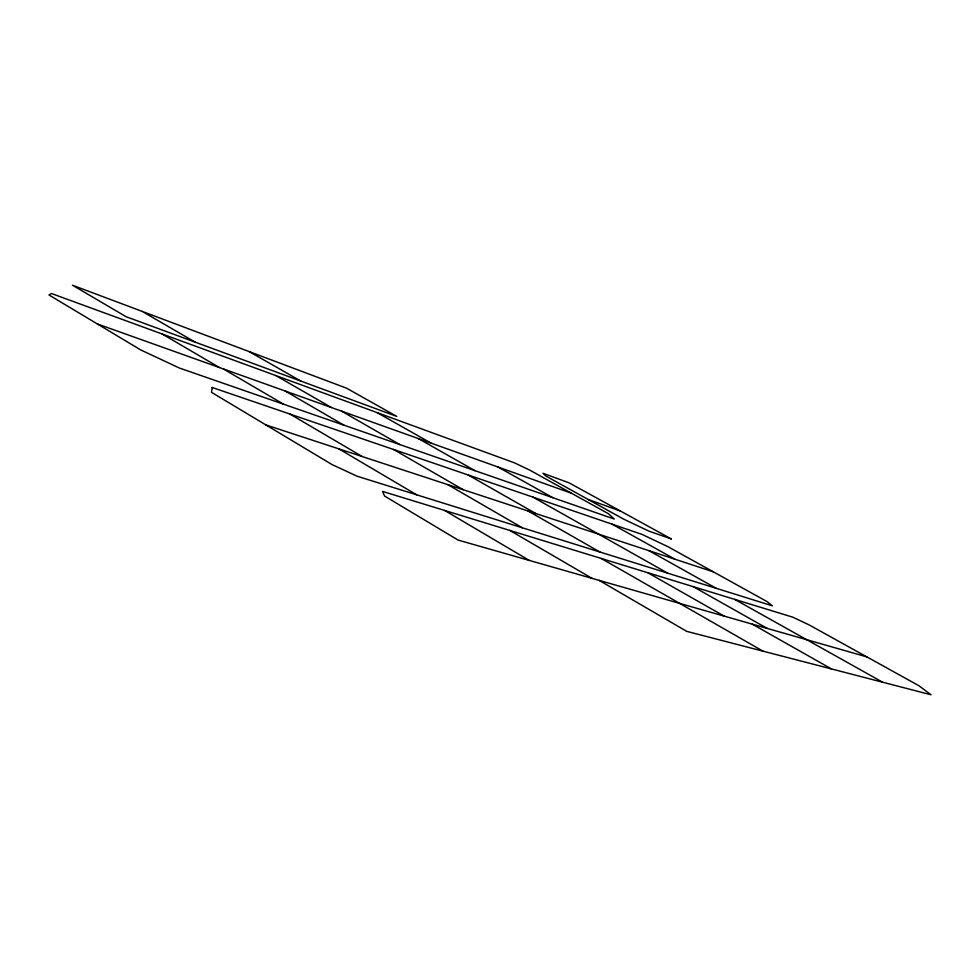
<?xml version="1.0" encoding="UTF-8"?>
<svg xmlns="http://www.w3.org/2000/svg" width="980" height="980" viewBox="0 0 980 980"><rect width="100%" height="100%" fill="white"/><g stroke="black" fill="none" stroke-linecap="round" stroke-linejoin="round"><path stroke-width="1.47" d="M866.859 656.894L458.064 540.066L384.589 496.052L382.531 491.409L792.82 617.192L809.113 624.897L918.946 685.743L931 694.771L686.711 631.353L599.135 580.38M265.923 424.94L713.293 571.806M97.338 323.939L571.524 493.271M588.355 499.567L620.426 511.021M275.748 375.536L51.389 293.498L49 294.98L140.679 349.909L179.45 368.051L614.252 519.033L608.409 513.704L529.641 470.057L514.451 462.842L275.748 375.536L331.412 407.521M142.186 311.407L72.496 285.229L126.077 316.699L396.777 416.414L346.589 388.19L142.186 311.407L195.13 342.13M612.01 524.141L674.987 559.225M649.03 550.711L716.245 588.319M734.718 599.38L882.649 682.227M498.012 467.019L552.793 497.693M693.203 586.653L767.279 628.437M532.863 497.081L667.772 573.19M752.297 624.162L831.469 668.936M377.104 412.605L430.992 443.083M418.313 438.55L474.994 470.67M647.805 572.724L724.11 616.101M468.109 474.957L535.791 513.532L528.073 510.997L599.932 552.022M249.202 351.599L300.872 381.085M601.193 558.441L763.004 651.161M341.53 411.135L399.816 444.565M393.458 449.44L463.173 489.682M447.799 484.647L522.365 527.804M285.204 391.02L343.919 425.161M509.808 530.425L592.104 578.384M223.281 368.909L283.588 404.201M162.239 334.033L219.508 367.561M289.909 414.05L362.196 456.533M444.638 510.445L529.335 560.438M338.97 448.926L416.647 494.802M212.17 387.48L211.521 392.343L332.11 464.606L357.112 476.219L772.289 605.812L767.083 601.61L668.005 546.718L641.937 534.37L212.17 387.48M671.288 538.927L648.895 531.135L623.709 519.167L545.64 475.9L542.994 473.279L569.062 482.834L671.288 538.927"/></g></svg>
